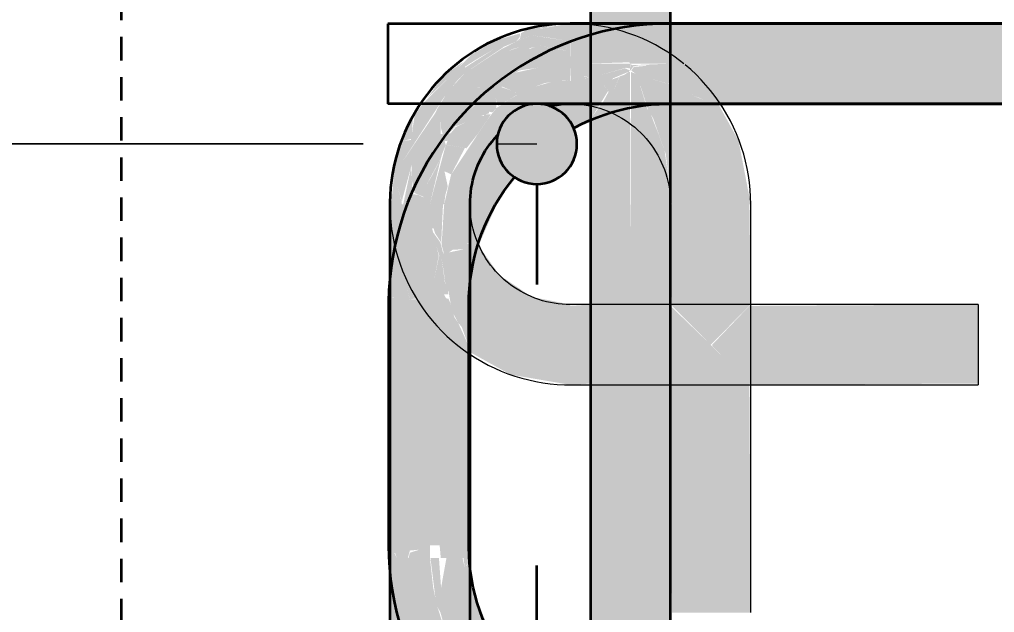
# Model space of a CAD drawing. Header units: millimetres. Extents: x 23200 to 49062, y -2858 to 35213.
# Drawn here: x 25254.7 to 25400.5, y 32817 to 32905.6 of the extents above; entities that cross this region are included whole.
import ezdxf

# ---------------------------------------------------------------- set-up
doc = ezdxf.new("R2010")
doc.units = ezdxf.units.MM
doc.linetypes.add('01 Штриховая _4 мм_', pattern=[6, 3.5, -2.5])
for name, color, linetype, lineweight in [('AA_Dim', 7, 'Continuous', 9), ('AA_Dim-20', 7, 'Continuous', 9), ('AA_Linii', 7, 'Continuous', 9), ('AF_Perekritie', 7, 'Continuous', 60), ('KR_Armatura', 7, 'Continuous', 20), ('KR_Armatura_Tonkie', 7, 'Continuous', 20)]:
    doc.layers.add(name, color=color, linetype=linetype, lineweight=lineweight)
doc.styles.add('ISOCPEUR_1', font='isocpeur.ttf', dxfattribs={"width": 0.9, "height": 50})
doc.dimstyles.new('00_Точн_3_знака__прозр__1', dxfattribs={"dimscale": 304.8, "dimtxt": 49.799059, "dimasz": 0.111549, "dimexe": 0.098425, "dimexo": 0.065617, "dimgap": 0.006562, "dimtad": 1, "dimdec": 3, "dimrnd": 0.001, "dimdsep": 46, "dimtxsty": 'ISOCPEUR_1', "dimblk1": 'OBLIQUE', "dimblk2": 'OBLIQUE', "dimsah": 1, "dimcen": 0.09, "dimdle": 0.098425, "dimazin": 0, "dimtfac": 1, "dimtdec": 4, "dimtix": 1, "dimtmove": 1, "dimatfit": 3, "dimfxl": 1, "dimtvp": 1, "dimtolj": 1, "dimtzin": 0, "dimlwd": 18, "dimlwe": 18, "dimarcsym": 2})

# ---------------------------------------------------------------- blocks, each defined once
blk = doc.blocks.new('350_Хомут прямоугольный верт _НесАрм_РабПлоск_ - 350_Хомут прямоугольный верт _НесАрм_РабПлоск_-3806730-Схема армирования стен входной группы на отм_ -1_700 в_о А_1-Б_1_5-7')
at = {"layer": 'KR_Armatura_Tonkie', "lineweight": 35}
h = blk.add_hatch(color=256, dxfattribs=at)
h.paths.add_polyline_path([(25313.06, 32878), (25316.06, 32878), (25317.71, 32884.9), (25316.52, 32882.54), (25315.23, 32880.32), (25315.09, 32879.03), (25314.32, 32879.4), (25313.5, 32879.49), (25313.42, 32880.62), (25313.22, 32883.38), (25312.07, 32878)])
h.paths.add_polyline_path([(25310.87, 32878), (25311.87, 32878), (25311.72, 32878.76), (25310.91, 32881.81), (25311.82, 32884.16), (25317.46, 32892.87), (25317.97, 32893.72), (25320.17, 32896.5), (25321.2, 32897.51), (25323.08, 32895.35), (25324.43, 32895.87), (25325.8, 32896.75), (25325.69, 32899), (25327.71, 32900.88), (25328.6, 32901.24), (25329.47, 32901.47), (25328.84, 32902.25), (25326.68, 32901.13), (25326.4, 32900.95), (25321.26, 32897.6), (25321.3, 32898.55), (25322.85, 32899.54), (25325.66, 32901.19), (25323.7, 32901.13), (25322.31, 32900.37), (25320.41, 32898.49), (25318.49, 32896.5), (25314.86, 32892.87), (25313.75, 32891.15), (25313.23, 32887.6), (25312.09, 32887.47), (25311.82, 32886.94), (25310.86, 32884.22), (25310.27, 32878)])
h.paths.add_polyline_path([(25318.59, 32887.45), (25318.88, 32888.5), (25319.94, 32889.74), (25317.74, 32890.26), (25317.74, 32889.3), (25318.26, 32887.45)])
h.paths.add_polyline_path([(25320.07, 32889.7), (25326.56, 32896.19), (25337.06, 32899), (25337.01, 32902.2), (25336.88, 32902.06), (25336.31, 32900.97), (25332.34, 32901.72), (25331.01, 32901.21), (25334.55, 32899.14), (25335.56, 32898.96), (25335.4, 32898.92), (25333.94, 32898.79), (25328.55, 32897.59), (25326.06, 32896.15), (25324.43, 32894.48), (25321.2, 32891.19), (25320.08, 32889.71)])
h.paths.add_polyline_path([(25328.97, 32902.31), (25331.42, 32903.23), (25334.04, 32902.86), (25337.06, 32902.33), (25337.06, 32905), (25334.04, 32904.51), (25333.14, 32904.28), (25331.78, 32904.36), (25330.88, 32904.26), (25329.7, 32903.57), (25329.53, 32902.75), (25328.99, 32902.33)])
h = blk.add_hatch(color=256, dxfattribs=at)
h.paths.add_polyline_path([(25337.06, 32851), (25337.06, 32863), (25331.32, 32864.14), (25326.44, 32867.42), (25323.2, 32872.02), (25321.96, 32872.18), (25321.55, 32872.01), (25321.23, 32871.28), (25318.88, 32870.78), (25318.19, 32870.54), (25317.99, 32870.87), (25317.62, 32872.3), (25316.4, 32873.98), (25316.41, 32873.73), (25317.5, 32870.18), (25317.78, 32870.09), (25318.17, 32867.66), (25318.37, 32866.08), (25318.86, 32864.86), (25319.37, 32862.02), (25320.29, 32860.26), (25320.82, 32859.66), (25321.86, 32856.8), (25322.06, 32855.88), (25328.14, 32852.52), (25334.12, 32851.5)])
h.paths.add_polyline_path([(25362.41, 32878), (25364.06, 32878), (25362.24, 32887.48), (25359.19, 32893), (25356.22, 32893.9), (25355.41, 32894.24), (25354.41, 32895.17), (25353.34, 32895.62), (25351.18, 32896.11), (25346.71, 32897.55), (25346.68, 32897.47), (25347.61, 32895.56), (25348.71, 32892.07), (25349.48, 32890.79), (25351.35, 32885.47), (25352.27, 32878), (25362.3, 32878)])
h.paths.add_polyline_path([(25311.87, 32878.29), (25311.95, 32878.81), (25313.32, 32883.86), (25313.35, 32881.61), (25313.76, 32879.67), (25315.13, 32879.1), (25315.41, 32880.62), (25317.71, 32884.9), (25317.91, 32885.56), (25318.43, 32886.85), (25317.96, 32888.5), (25317.65, 32888.5), (25317.68, 32890.27), (25320.08, 32889.71), (25322.38, 32892.42), (25323.45, 32893.52), (25326.56, 32896.56), (25329.53, 32898.01), (25331.81, 32898.34), (25335.4, 32898.92), (25335.51, 32899.09), (25335.26, 32899.23), (25334.94, 32899.14), (25330.86, 32901.3), (25332.58, 32901.68), (25336.32, 32901), (25336.88, 32902.06), (25337.06, 32902.23), (25336.94, 32902.36), (25331.42, 32903.23), (25328.84, 32902.25), (25329.47, 32901.47), (25327.71, 32900.88), (25327.14, 32900.6), (25325.65, 32898.96), (25325.8, 32896.75), (25323.45, 32895.45), (25323.08, 32895.35), (25321.2, 32897.51), (25318.72, 32894.78), (25317.21, 32892.34), (25316.86, 32891.62), (25311.65, 32883.91), (25310.91, 32881.77), (25311.87, 32878.33)])
h.paths.add_polyline_path([(25321.53, 32886.36), (25323.32, 32888.63), (25325.2, 32891.45), (25324.04, 32891.45), (25324.18, 32891.2), (25323.46, 32891.2), (25319.94, 32889.54), (25319.07, 32888.5), (25318.49, 32886.88), (25321.29, 32886.41)])
h.paths.add_polyline_path([(25312.09, 32887.47), (25313.32, 32887.78), (25313.5, 32890.79), (25312.74, 32889.71)])
h.paths.add_polyline_path([(25326.33, 32892.7), (25328.92, 32894.26), (25328.83, 32894.72), (25328.6, 32894.85), (25326.56, 32895.57), (25325.59, 32894.76), (25326.24, 32892.8)])
h.paths.add_polyline_path([(25315.68, 32893.87), (25317.74, 32895.82), (25319.99, 32897.98), (25321.04, 32899.27), (25317.97, 32897.09), (25316, 32894.31)])
h.paths.add_polyline_path([(25342.79, 32894.79), (25343.53, 32894.95), (25344.38, 32897.03), (25343.01, 32896.53), (25342.21, 32895.62), (25342.71, 32894.91)])
h.paths.add_polyline_path([(25332.11, 32895.7), (25333.26, 32896.1), (25333.02, 32896.29), (25332.44, 32896.18)])
h.paths.add_polyline_path([(25340.1, 32896.68), (25340.08, 32896.88), (25339.12, 32897.09), (25339.51, 32896.69)])
h.paths.add_polyline_path([(25321.26, 32897.6), (25327.16, 32901.55), (25328.97, 32902.31), (25329.51, 32903.03), (25329.54, 32903.53), (25325.35, 32902.33), (25323.7, 32901.13), (25325.64, 32901.18), (25321.29, 32898.4)])
h.paths.add_polyline_path([(25333.14, 32904.28), (25334.66, 32904.8), (25333.92, 32904.8), (25332.59, 32904.41)])
h = blk.add_hatch(color=256, dxfattribs=at)
h.paths.add_polyline_path([(25339.12, 32899), (25345.85, 32899.21), (25340.06, 32905), (25337.06, 32904.8), (25337.06, 32899)])
h.paths.add_polyline_path([(25346.06, 32899), (25403.06, 32899), (25403.06, 32905), (25351.86, 32904.8), (25346.06, 32899.21)])
h = blk.add_hatch(color=256, dxfattribs=at)
h.paths.add_polyline_path([(25318.19, 32878), (25318.37, 32879.39), (25318.73, 32880.65), (25318.24, 32882.93), (25319.25, 32882.45), (25321.29, 32886.41), (25318.44, 32886.87), (25316.06, 32878), (25318.02, 32878)])
h.paths.add_polyline_path([(25318.59, 32887.45), (25318.68, 32887.45), (25319.18, 32888.63), (25318.88, 32888.5)])
h.paths.add_polyline_path([(25320.07, 32889.69), (25324.4, 32891.45), (25324.91, 32891.58), (25324.91, 32891.83), (25325.41, 32891.72), (25326.02, 32892.39), (25326.02, 32893.42), (25325.61, 32894.78), (25326.87, 32895.58), (25328.9, 32894.69), (25328.7, 32894.18), (25330.26, 32894.69), (25332.11, 32895.7), (25332.44, 32896.18), (25332.85, 32896.08), (25333.26, 32896.1), (25335.94, 32896.56), (25337.06, 32896.38), (25337.06, 32899), (25326.56, 32896.19), (25320.07, 32889.7)])
h = blk.add_hatch(color=256, dxfattribs=at)
h.paths.add_polyline_path([(25346.06, 32899), (25337.06, 32899), (25337.18, 32896.37), (25338.09, 32896.31), (25339.41, 32896.69), (25339.12, 32897.16), (25340.08, 32896.88), (25345.48, 32898.42), (25345.85, 32898.79)])
h.paths.add_polyline_path([(25351.88, 32899), (25346.28, 32898.78), (25346.48, 32898.58), (25347.31, 32898.76), (25348.83, 32898.72)])
h.paths.add_polyline_path([(25359.45, 32893), (25403.06, 32893.2), (25403.06, 32899), (25351.88, 32899), (25351.93, 32895.89), (25354.54, 32895.05), (25355.41, 32894.24), (25358.3, 32893.2), (25359.19, 32893)])
h = blk.add_hatch(color=256, dxfattribs=at)
h.paths.add_polyline_path([(25316.06, 31769), (25316.06, 32878), (25310.06, 32878), (25310.27, 32864.07), (25310.88, 32864.18), (25311.19, 32865.2), (25312.65, 32865.25), (25313.08, 32863.77), (25314.33, 32863.99), (25314.51, 32863.31), (25314.33, 32826.31), (25313.06, 32825.9), (25312.88, 32825.14), (25312.76, 32825.14), (25312.69, 32825.14), (25311.87, 32825.14), (25311.8, 32825.14), (25311.11, 32825.14), (25310.68, 32825.98), (25310.68, 32825.93), (25310.27, 32825.93), (25310.06, 32823.38), (25310.27, 31774.8), (25315.95, 31769.11)])
h.paths.add_polyline_path([(25316.06, 31682), (25315.95, 31768.89), (25310.06, 31763), (25310.27, 31682), (25314.51, 31682)])
h = blk.add_hatch(color=256, dxfattribs=at)
h.paths.add_polyline_path([(25316.06, 31769), (25322.06, 31775), (25321.86, 32798.89), (25320.56, 32802.16), (25319.56, 32804.51), (25318.52, 32810.18), (25318.71, 32813.16), (25317.16, 32817.83), (25317.03, 32818.45), (25316.55, 32820.68), (25316.06, 32825.14), (25316.06, 31781.49)])
h.paths.add_polyline_path([(25317.48, 31682), (25322.06, 31682), (25321.86, 31763.2), (25316.06, 31769), (25316.06, 31682), (25317.47, 31682)])
h.paths.add_polyline_path([(25319.06, 32818.74), (25319.38, 32825.14), (25320.94, 32825.14), (25321.08, 32825.14), (25321.29, 32823.62), (25321.87, 32824.64), (25322.06, 32831.52), (25321.86, 32856.8), (25320.3, 32860.24), (25319.73, 32861.09), (25319.15, 32863.14), (25318.83, 32863.89), (25318.6, 32863.89), (25318.37, 32864.12), (25317.68, 32865.43), (25317.35, 32863), (25316.06, 32863), (25316.06, 32827), (25317.52, 32827), (25317.68, 32825.14), (25318.54, 32825.14), (25318.08, 32822.61), (25319.06, 32819.34)])
h.paths.add_polyline_path([(25316.06, 32863.68), (25316.52, 32865.82), (25317.38, 32870.3), (25316.39, 32874.39), (25316.62, 32874.4), (25316.76, 32873.88), (25316.87, 32873.6), (25317.75, 32872.29), (25318.02, 32878), (25316.06, 32878), (25316.06, 32869.9)])
h = blk.add_hatch(color=256, dxfattribs=at)
h.paths.add_polyline_path([(25358.06, 32816.97), (25364.06, 32816.97), (25363.86, 32851.2), (25358.06, 32857), (25352.06, 32851), (25352.27, 32816.97), (25356.51, 32816.97)])
h.paths.add_polyline_path([(25358.06, 32857), (25364.06, 32863), (25363.86, 32878), (25352.06, 32878), (25352.27, 32862.8), (25357.02, 32858.05)])
h = blk.add_hatch(color=256, dxfattribs=at)
h.paths.add_polyline_path([(25352.06, 32851), (25358.06, 32857), (25351.96, 32862.89), (25346.06, 32857), (25352.01, 32851.05)])
h.paths.add_polyline_path([(25337.06, 32851), (25340.27, 32851.2), (25346.06, 32857), (25340.06, 32863), (25337.06, 32862.8), (25337.06, 32851.2)])
h.paths.add_polyline_path([(25364.06, 32851), (25398.09, 32851.2), (25398.09, 32863), (25363.86, 32862.8), (25358.3, 32857), (25358.3, 32856.77), (25363.97, 32851.09)])
for p, q in [((25403.06, 32905), (25337.06, 32905)), ((25337.06, 32893), (25403.06, 32893)), ((25310.06, 32878), (25310.06, 31682)), ((25322.06, 31682), (25322.06, 32878))]:
    blk.add_line(p, q, dxfattribs=at)
at = {"layer": 'KR_Armatura_Tonkie', "lineweight": 9}
for p, q in [((25326.23, 32888.37), (25326.34, 32888.48)), ((25352.06, 32878), (25352.06, 32816.97)), ((25364.06, 32816.97), (25364.06, 32878)), ((25398.09, 32863), (25337.06, 32863)), ((25398.09, 32863), (25398.09, 32851)), ((25337.06, 32851), (25398.09, 32851))]:
    blk.add_line(p, q, dxfattribs=at)
at = {"layer": 'KR_Armatura_Tonkie', "lineweight": 35, "flags": 128}
for points in [[(25337.06, 32905), (25335.98, 32904.98), (25334.9, 32904.91), (25333.83, 32904.81), (25332.76, 32904.66), (25331.7, 32904.46), (25330.64, 32904.23), (25329.6, 32903.95), (25328.57, 32903.63), (25327.55, 32903.27), (25326.55, 32902.87), (25325.56, 32902.43), (25324.59, 32901.95), (25323.65, 32901.43), (25322.72, 32900.88), (25321.82, 32900.28), (25320.94, 32899.66), (25320.08, 32898.99), (25319.26, 32898.3), (25318.46, 32897.57), (25317.69, 32896.81), (25316.96, 32896.02), (25316.25, 32895.2), (25315.58, 32894.36), (25314.94, 32893.49), (25314.34, 32892.59), (25313.78, 32891.67), (25313.25, 32890.73), (25312.76, 32889.76), (25312.31, 32888.78), (25311.9, 32887.78), (25311.53, 32886.77), (25311.2, 32885.74), (25310.91, 32884.7), (25310.66, 32883.65), (25310.46, 32882.59), (25310.29, 32881.52), (25310.17, 32880.45), (25310.1, 32879.37), (25310.06, 32878.29), (25310.06, 32878)], [(25333.92, 32892.67), (25334.51, 32892.78), (25335.11, 32892.87), (25335.7, 32892.94), (25336.3, 32892.98), (25336.9, 32893), (25337.06, 32893)], [(25322.06, 32878), (25322.07, 32878.6), (25322.11, 32879.2), (25322.17, 32879.8), (25322.25, 32880.39), (25322.36, 32880.98), (25322.49, 32881.57), (25322.65, 32882.15), (25322.82, 32882.72), (25323.02, 32883.28), (25323.25, 32883.84), (25323.49, 32884.39), (25323.76, 32884.93), (25324.04, 32885.45), (25324.35, 32885.97), (25324.68, 32886.47), (25325.03, 32886.96), (25325.4, 32887.43), (25325.79, 32887.89), (25326.19, 32888.33)]]:
    blk.add_lwpolyline(points, dxfattribs=at)
at = {"layer": 'KR_Armatura_Tonkie', "lineweight": 9, "flags": 128}
for points in [[(25354.03, 32899), (25353.42, 32899.48), (25352.55, 32900.12), (25351.65, 32900.72), (25350.73, 32901.28), (25349.79, 32901.81), (25348.83, 32902.3), (25347.84, 32902.75), (25346.85, 32903.17), (25345.83, 32903.54), (25344.8, 32903.87), (25343.76, 32904.16), (25342.71, 32904.4), (25341.65, 32904.61), (25340.58, 32904.77), (25339.51, 32904.89), (25338.64, 32904.95)], [(25359.47, 32893.05), (25359.35, 32893.25), (25358.72, 32894.12), (25358.06, 32894.98), (25357.36, 32895.8), (25356.63, 32896.6), (25355.87, 32897.37), (25355.08, 32898.11), (25354.27, 32898.81)], [(25338.24, 32892.95), (25338.54, 32892.93), (25339.13, 32892.86), (25339.72, 32892.76), (25340.31, 32892.64), (25340.9, 32892.5), (25341.47, 32892.34), (25342.04, 32892.15), (25342.6, 32891.94), (25343.16, 32891.71), (25343.7, 32891.45), (25344.23, 32891.18), (25344.75, 32890.88), (25345.26, 32890.56), (25345.76, 32890.22), (25346.24, 32889.86), (25346.71, 32889.49), (25347.16, 32889.09), (25347.59, 32888.68), (25348.01, 32888.25), (25348.41, 32887.8), (25348.8, 32887.34), (25349.16, 32886.87), (25349.51, 32886.38), (25349.83, 32885.87), (25350.14, 32885.35), (25350.42, 32884.83), (25350.68, 32884.29), (25350.92, 32883.74), (25351.14, 32883.18), (25351.34, 32882.61), (25351.51, 32882.04), (25351.66, 32881.45), (25351.79, 32880.87), (25351.89, 32880.28), (25351.97, 32879.68), (25352.02, 32879.08), (25352.05, 32878.49), (25352.06, 32878)], [(25364.06, 32878), (25364.04, 32879.08), (25363.98, 32880.16), (25363.87, 32881.23), (25363.72, 32882.3), (25363.52, 32883.36), (25363.29, 32884.42), (25363.01, 32885.46), (25362.69, 32886.49), (25362.33, 32887.51), (25361.93, 32888.51), (25361.49, 32889.5), (25361.01, 32890.47), (25360.49, 32891.42), (25359.94, 32892.34), (25359.54, 32892.95)], [(25310.11, 32876.42), (25310.19, 32875.35), (25310.32, 32874.27), (25310.49, 32873.21), (25310.7, 32872.15), (25310.96, 32871.1), (25311.26, 32870.06), (25311.59, 32869.04), (25311.97, 32868.03), (25312.39, 32867.03), (25312.85, 32866.05), (25313.35, 32865.09), (25313.88, 32864.16), (25314.45, 32863.24), (25315.06, 32862.35), (25315.71, 32861.48), (25316.38, 32860.64), (25317.09, 32859.83), (25317.84, 32859.04), (25318.61, 32858.29), (25319.41, 32857.57), (25320.25, 32856.88), (25321.1, 32856.22), (25321.99, 32855.6)], [(25337.06, 32863), (25336.46, 32863.01), (25335.86, 32863.05), (25335.27, 32863.11), (25334.67, 32863.19), (25334.08, 32863.3), (25333.5, 32863.43), (25332.92, 32863.58), (25332.34, 32863.76), (25331.78, 32863.96), (25331.22, 32864.18), (25330.67, 32864.43), (25330.14, 32864.7), (25329.61, 32864.98), (25329.09, 32865.29), (25328.59, 32865.62), (25328.1, 32865.97), (25327.63, 32866.34), (25327.17, 32866.72), (25326.73, 32867.13), (25326.3, 32867.55), (25325.89, 32867.99), (25325.5, 32868.44), (25325.13, 32868.91), (25324.77, 32869.4), (25324.44, 32869.9), (25324.13, 32870.41), (25323.83, 32870.93), (25323.56, 32871.46), (25323.31, 32872.01), (25323.08, 32872.56), (25322.88, 32873.13), (25322.69, 32873.7), (25322.53, 32874.28), (25322.39, 32874.86), (25322.28, 32875.45), (25322.19, 32876.04), (25322.12, 32876.64), (25322.11, 32876.81)], [(25322.11, 32855.52), (25322.89, 32855.02), (25323.83, 32854.47), (25324.78, 32853.96), (25325.75, 32853.48), (25326.74, 32853.05), (25327.74, 32852.66), (25328.76, 32852.31), (25329.8, 32852), (25330.84, 32851.73), (25331.9, 32851.5), (25332.96, 32851.31), (25334.03, 32851.17), (25335.11, 32851.07), (25336.19, 32851.01), (25337.06, 32851)]]:
    blk.add_lwpolyline(points, dxfattribs=at)
blk = doc.blocks.new('350_Хомут прямоугольный верт _НесАрм_РабПлоск_ - 350_Хомут прямоугольный верт _НесАрм_РабПлоск_-V2-Схема армирования стен входной группы на отм_ -1_700 в_о А_1-Б_1_5-7')
at = {"layer": 'KR_Armatura_Tonkie', "lineweight": 9}
for p, q in [((25337.35, 32905), (25337.11, 32905)), ((25310.07, 32877.95), (25310.07, 32877.5)), ((25364.06, 32863), (25364.06, 32878)), ((25340.06, 32863), (25337.06, 32863)), ((25398.09, 32863), (25364.06, 32863)), ((25398.09, 32862.8), (25398.09, 32851.2)), ((25337.06, 32851), (25340.06, 32851)), ((25364.06, 32816.97), (25364.06, 32851)), ((25364.06, 32851), (25398.09, 32851))]:
    blk.add_line(p, q, dxfattribs=at)
at = {"layer": 'KR_Armatura_Tonkie', "lineweight": 35, "flags": 128}
blk.add_lwpolyline([(25337.06, 32905), (25335.98, 32904.98), (25334.9, 32904.91), (25333.83, 32904.81), (25332.76, 32904.66), (25331.7, 32904.46), (25330.64, 32904.23), (25329.6, 32903.95), (25328.57, 32903.63), (25327.55, 32903.27), (25326.55, 32902.87), (25325.56, 32902.43), (25324.59, 32901.95), (25323.65, 32901.43), (25322.72, 32900.88), (25321.82, 32900.28), (25320.94, 32899.66), (25320.08, 32898.99), (25319.26, 32898.3), (25318.46, 32897.57), (25317.69, 32896.81), (25316.96, 32896.02), (25316.25, 32895.2), (25315.58, 32894.36), (25314.94, 32893.49), (25314.34, 32892.59), (25313.78, 32891.67), (25313.25, 32890.73), (25312.76, 32889.76), (25312.31, 32888.78), (25311.9, 32887.78), (25311.53, 32886.77), (25311.2, 32885.74), (25310.91, 32884.7), (25310.66, 32883.65), (25310.46, 32882.59), (25310.29, 32881.52), (25310.17, 32880.45), (25310.1, 32879.37), (25310.06, 32878.29), (25310.06, 32878)], dxfattribs=at)
at = {"layer": 'KR_Armatura_Tonkie', "lineweight": 9, "flags": 128}
for points in [[(25364.06, 32878), (25364.04, 32879.08), (25363.98, 32880.16), (25363.87, 32881.23), (25363.72, 32882.3), (25363.52, 32883.36), (25363.29, 32884.42), (25363.01, 32885.46), (25362.69, 32886.49), (25362.33, 32887.51), (25361.93, 32888.51), (25361.49, 32889.5), (25361.01, 32890.47), (25360.49, 32891.42), (25359.94, 32892.34), (25359.51, 32893)], [(25322.06, 32855.55), (25322.89, 32855.02), (25323.83, 32854.47), (25324.78, 32853.96), (25325.75, 32853.48), (25326.74, 32853.05), (25327.74, 32852.66), (25328.76, 32852.31), (25329.8, 32852), (25330.84, 32851.73), (25331.9, 32851.5), (25332.96, 32851.31), (25334.03, 32851.17), (25335.11, 32851.07), (25336.19, 32851.01), (25337.06, 32851)]]:
    blk.add_lwpolyline(points, dxfattribs=at)
blk = doc.blocks.new('350_Хомут прямоугольный верт _НесАрм_РабПлоск_ - 350_Хомут прямоугольный верт _НесАрм_РабПлоск_-3847585-Схема армирования стен входной группы на отм_ -1_700 в_о А_1-Б_1_5-7')
at = {"layer": 'KR_Armatura_Tonkie', "lineweight": 35}
h = blk.add_hatch(color=256, dxfattribs=at)
h.paths.add_polyline_path([(25346.06, 32899), (25346.06, 34478), (25340.06, 34478), (25340.27, 32904.8), (25345.98, 32899.08)])
h.paths.add_polyline_path([(25345.99, 32898), (25346.06, 32898.01), (25345.98, 32898.92), (25345.41, 32898.35), (25345.98, 32898.32), (25345.98, 32898.01)])
h.paths.add_polyline_path([(25346.06, 32857), (25345.98, 32897.74), (25345.81, 32897.8), (25345.25, 32897.39), (25344.44, 32897.09), (25344.25, 32896.64), (25343.53, 32894.95), (25342.79, 32894.79), (25342.02, 32893.37), (25340.24, 32890.92), (25340.06, 32890.19), (25340.27, 32862.8), (25346.02, 32857.04)])
h.paths.add_polyline_path([(25346.06, 32812), (25346.02, 32856.96), (25340.06, 32851), (25340.27, 32812), (25344.51, 32812)])
h = blk.add_hatch(color=256, dxfattribs=at)
h.paths.add_polyline_path([(25346.06, 32899), (25352.06, 32905), (25351.86, 34456.8), (25350.3, 34460.24), (25349.73, 34461.09), (25349.15, 34463.14), (25348.47, 34465.69), (25348.17, 34466.33), (25347.38, 34470.3), (25346.38, 34474.39), (25346.52, 34474.51), (25346.76, 34473.88), (25346.87, 34473.6), (25347.62, 34472.29), (25349.07, 34471.95), (25349.58, 34472.79), (25349.47, 34478), (25346.06, 34478), (25346.06, 32903.03)])
h.paths.add_polyline_path([(25346.13, 32898.03), (25346.48, 32898.58), (25346.06, 32899), (25346.06, 32898.01)])
h.paths.add_polyline_path([(25346.06, 32857), (25352.06, 32863), (25351.83, 32881.4), (25351.18, 32885.93), (25350.25, 32888.53), (25348.99, 32891.69), (25348.57, 32892.27), (25347.45, 32895.96), (25346.68, 32897.57), (25346.14, 32897.77), (25346.06, 32871.87)])
h.paths.add_polyline_path([(25347.48, 32812), (25352.06, 32812), (25351.84, 32851.22), (25346.06, 32857), (25346.06, 32812), (25347.47, 32812)])
h.paths.add_polyline_path([(25351.7, 34474.71), (25351.86, 34475.02), (25351.86, 34478), (25349.62, 34477.89), (25350.85, 34475.42), (25351.26, 34474.76)])
for p, q in [((25340.06, 34478), (25340.06, 32812)), ((25352.06, 32812), (25352.06, 34478))]:
    blk.add_line(p, q, dxfattribs=at)
blk = doc.blocks.new('350_Стержень П торец СК-СГ _НесАрм_РабПлоск_ - 350_Стержень П торец СК-СГ _НесАрм_РабПлоск_-V5-Схема армирования стен входной группы на отм_ -1_700 в_о А_1-Б_1_5-7')
at = {"layer": 'KR_Armatura_Tonkie', "lineweight": 35}
h = blk.add_hatch(color=256, dxfattribs=at)
h.paths.add_polyline_path([(25992.24, 32893), (26079.88, 32893.2), (26079.88, 32905), (25510.04, 32904.8), (25504.25, 32899), (25510.25, 32893), (25991.13, 32893)])
h.paths.add_polyline_path([(25403.06, 32893.8), (25403.18, 32893.76), (25404.67, 32893.8)])
h.paths.add_polyline_path([(25492.24, 32893), (25498.45, 32893.2), (25504.25, 32899), (25498.25, 32905), (25351.88, 32904.8), (25351.93, 32895.89), (25354.54, 32895.05), (25355.41, 32894.24), (25358.3, 32893.2), (25359.45, 32893), (25403.06, 32893.2), (25403.06, 32896), (25405.3, 32895.68), (25407.71, 32896), (25407.86, 32896.19), (25403.06, 32897.59), (25403.06, 32899), (25404.58, 32898.8), (25406.68, 32898.52), (25410.81, 32897.45), (25414.55, 32896.96), (25421.56, 32894.57), (25422.36, 32894.46), (25425.37, 32893), (25490.69, 32893)])
h = blk.add_hatch(color=256, dxfattribs=at)
h.paths.add_polyline_path([(25313.81, 32863), (25314.51, 32863), (25314.32, 32863.99), (25313.92, 32863.77), (25313.06, 32863.77), (25312.65, 32865.25), (25311.19, 32865.2), (25310.68, 32864.07), (25310.27, 32864.07), (25310.06, 32864.39), (25310.08, 32863), (25313.28, 32863)])
h.paths.add_polyline_path([(25316.06, 32863), (25317.43, 32863), (25317.62, 32864.51), (25318.8, 32864.51), (25318.76, 32865.14), (25318.32, 32866.19), (25317.78, 32870.09), (25317.42, 32870.21), (25316.06, 32863.68)])
h.paths.add_polyline_path([(25318.47, 32870.43), (25318.47, 32870.49), (25319.47, 32871.19), (25321.23, 32871.28), (25321.7, 32872.2), (25323.4, 32871.97), (25326.27, 32878.48), (25328.91, 32881.92), (25327.31, 32883.43), (25326.87, 32884), (25326.25, 32885.58), (25326.12, 32887.45), (25326.27, 32888.55), (25326.95, 32890.11), (25327.82, 32891.24), (25329.53, 32892.39), (25330.51, 32892.8), (25332.06, 32893), (25333.61, 32892.8), (25335.37, 32891.96), (25336.55, 32890.92), (25337.86, 32889.39), (25340.06, 32890.3), (25340.49, 32891.31), (25342.71, 32894.91), (25342.18, 32895.65), (25343.51, 32896.84), (25345.83, 32897.81), (25345.99, 32898), (25345.25, 32898.31), (25341.32, 32897.23), (25337.86, 32896.33), (25335.26, 32896.56), (25331.98, 32895.63), (25329.01, 32894.26), (25327.89, 32893.64), (25325.98, 32892.34), (25324.66, 32890.64), (25319.22, 32882.4), (25318.18, 32877.89), (25317.81, 32871.87), (25318.19, 32870.54), (25318.47, 32870.49)])
h.paths.add_polyline_path([(25351.88, 32896), (25351.88, 32899), (25346.55, 32898.51), (25346.2, 32897.97), (25346.89, 32897.47), (25351.62, 32896)])
h.paths.add_polyline_path([(25351.88, 32895.9), (25351.88, 32896), (25351.65, 32895.94)])
blk.add_hatch(color=256, dxfattribs=at).paths.add_polyline_path([(25317.43, 32827), (25317.43, 32863), (25309.88, 32863), (25310.08, 32827), (25317.33, 32827)])
h = blk.add_hatch(color=256, dxfattribs=at)
h.paths.add_polyline_path([(25351.88, 32785), (25351.88, 32794.47), (25349.32, 32795.53), (25346.99, 32796.22), (25344.51, 32797.56), (25344.11, 32798.02), (25337.56, 32800.74), (25336.88, 32799.51), (25336.3, 32798.76), (25334.48, 32797.56), (25333.35, 32797.17), (25332.06, 32797), (25330.51, 32797.2), (25329.06, 32797.8), (25327.61, 32799.03), (25326.87, 32800), (25326.24, 32801.68), (25326.06, 32803), (25326.27, 32804.55), (25327.31, 32806.58), (25327.82, 32807.24), (25328.82, 32808.2), (25325.77, 32812.3), (25322.89, 32819.34), (25321.89, 32825.61), (25321.67, 32824.09), (25321.26, 32823.71), (25320.94, 32825.14), (25319.26, 32825.14), (25319.06, 32819.47), (25318.08, 32822.61), (25317.73, 32820.68), (25317.41, 32825.14), (25316.14, 32825.14), (25316.88, 32819.16), (25317.03, 32818.08), (25317.62, 32817.01), (25318.71, 32813.16), (25318.66, 32809.57), (25319.06, 32807.78), (25319.94, 32803.4), (25321.26, 32800.69), (25322.01, 32797.82), (25322.31, 32797.2), (25330.88, 32790.63), (25341.01, 32786.43), (25345.77, 32785.8)])
h.paths.add_polyline_path([(25311.82, 32824.86), (25311.82, 32825.14), (25312.76, 32825.14), (25313.06, 32826.23), (25314.51, 32826.37), (25314.33, 32827), (25309.88, 32827), (25310.24, 32825.61), (25310.27, 32825.93), (25310.87, 32825.85), (25311.11, 32825.14), (25311.8, 32825.14)])
for p, q in [((26079.88, 32905), (25351.88, 32905)), ((25351.88, 32893), (26079.88, 32893)), ((25309.88, 32863), (25309.88, 32827)), ((25321.88, 32827), (25321.88, 32863))]:
    blk.add_line(p, q, dxfattribs=at)
at = {"layer": 'KR_Armatura_Tonkie', "lineweight": 35, "flags": 128}
for points in [[(25351.88, 32905), (25350.2, 32904.97), (25348.52, 32904.87), (25346.85, 32904.7), (25345.19, 32904.46), (25343.53, 32904.16), (25341.9, 32903.8), (25340.27, 32903.36), (25338.67, 32902.87), (25337.08, 32902.31), (25335.52, 32901.68), (25333.99, 32901), (25332.48, 32900.25), (25331.01, 32899.45), (25329.57, 32898.58), (25328.16, 32897.66), (25326.8, 32896.69), (25325.47, 32895.66), (25324.18, 32894.58), (25322.94, 32893.44), (25321.75, 32892.26), (25320.6, 32891.03), (25319.51, 32889.76), (25318.46, 32888.44), (25317.47, 32887.09), (25316.54, 32885.69), (25315.66, 32884.26), (25314.84, 32882.8), (25314.07, 32881.3), (25313.37, 32879.77), (25312.73, 32878.22), (25312.16, 32876.64), (25311.64, 32875.04), (25311.19, 32873.42), (25310.81, 32871.79), (25310.49, 32870.14), (25310.24, 32868.48), (25310.05, 32866.81), (25309.93, 32865.13), (25309.88, 32863.45), (25309.88, 32863)], [(25337.74, 32889.46), (25338.81, 32890), (25339.9, 32890.5), (25341.01, 32890.96), (25342.13, 32891.37), (25343.28, 32891.74), (25344.43, 32892.06), (25345.6, 32892.34), (25346.78, 32892.56), (25347.97, 32892.74), (25349.16, 32892.88), (25350.36, 32892.96), (25351.55, 32893), (25351.88, 32893)], [(25321.88, 32863), (25321.9, 32864.2), (25321.97, 32865.4), (25322.09, 32866.59), (25322.26, 32867.78), (25322.48, 32868.96), (25322.74, 32870.13), (25323.05, 32871.29), (25323.4, 32872.44), (25323.8, 32873.57), (25324.25, 32874.68), (25324.74, 32875.78), (25325.27, 32876.85), (25325.84, 32877.91), (25326.46, 32878.94), (25327.12, 32879.94), (25327.82, 32880.92), (25328.55, 32881.86), (25328.76, 32882.11)], [(25309.88, 32827), (25309.91, 32825.32), (25310.01, 32823.64), (25310.18, 32821.97), (25310.42, 32820.31), (25310.72, 32818.66), (25311.08, 32817.02), (25311.51, 32815.39)], [(25328.72, 32807.93), (25328.01, 32808.83), (25327.3, 32809.79), (25326.63, 32810.79), (25326.01, 32811.81), (25325.42, 32812.86), (25324.88, 32813.93), (25324.37, 32815.02), (25323.92, 32816.13), (25323.51, 32817.26), (25323.14, 32818.4), (25322.82, 32819.55), (25322.54, 32820.72), (25322.32, 32821.9), (25322.14, 32823.09), (25322, 32824.28), (25321.92, 32825.48), (25321.88, 32826.68), (25321.88, 32827)]]:
    blk.add_lwpolyline(points, dxfattribs=at)
blk = doc.blocks.new('350_Стержень П торец СК-СГ _НесАрм_РабПлоск_ - 350_Стержень П торец СК-СГ _НесАрм_РабПлоск_-V6-Схема армирования стен входной группы на отм_ -1_700 в_о А_1-Б_1_5-7')
at = {"layer": 'KR_Armatura_Tonkie', "lineweight": 35}
blk.add_line((25309.88, 32863), (25309.88, 32827), dxfattribs=at)
at = {"layer": 'KR_Armatura_Tonkie', "lineweight": 35, "flags": 128}
for points in [[(25310.05, 32866.81), (25309.93, 32865.13), (25309.88, 32863.45), (25309.88, 32863)], [(25309.88, 32827), (25309.91, 32825.32), (25310.01, 32823.64), (25310.06, 32823.16)]]:
    blk.add_lwpolyline(points, dxfattribs=at)
blk = doc.blocks.new('265_Выпуск П одной длины _НесАрм_РабПлоск_ - В1 _d12_-V10-Схема армирования стен входной группы на отм_ -1_700 в_о А_1-Б_1_5-7')
at = {"layer": 'KR_Armatura_Tonkie', "lineweight": 35}
for points in [[(-12, 0), (-11.8, -1.55), (-11.2, -3), (-10.24, -4.24), (-9, -5.2), (-7.55, -5.8), (-6, -6), (-4.45, -5.8), (-3, -5.2), (-1.76, -4.24), (-0.8, -3), (-0.2, -1.55), (0, 0), (-0.2, 1.55), (-0.8, 3), (-1.76, 4.24), (-3, 5.2), (-4.45, 5.8), (-6, 6), (-7.55, 5.8), (-9, 5.2), (-10.56, 3.83), (-11.2, 3), (-11.8, 1.55)], [(72, 0), (72.2, -1.55), (72.8, -3), (73.76, -4.24), (75, -5.2), (76.45, -5.8), (78.45, -5.94), (79.55, -5.8), (81, -5.2), (82.24, -4.24), (83.2, -3), (83.8, -1.55), (84, 0), (83.8, 1.55), (83.2, 3), (82.24, 4.24), (81, 5.2), (79.55, 5.8), (78, 6), (76.45, 5.8), (75, 5.2), (73.44, 3.83), (72.8, 3), (72.2, 1.55)]]:
    blk.add_hatch(color=256, dxfattribs=at).paths.add_polyline_path(points)
at = {"layer": 'KR_Armatura'}
for centre in [(-6, 0), (78, 0)]:
    blk.add_circle(centre, 6, dxfattribs=at)
at = {"layer": 'KR_Armatura_Tonkie', "lineweight": 35}
for p, q in [((0, 0), (15, 0)), ((72, 0), (57, 0))]:
    blk.add_line(p, q, dxfattribs=at)
for centre, start, end in [((-6, 0), 360, 180), ((78, 0), 360, 180), ((-6, 0), 180, 360), ((78, 0), 180, 360)]:
    blk.add_arc(centre, 6, start, end, dxfattribs=at)
blk = doc.blocks.new('Перекрытия 3 - Перекрытия 1-3673652-Схема армирования стен входной группы на отм_ -1_700 в_о А_1-Б_1_5-7')
at = {"layer": 'AF_Perekritie', "linetype": '01 Штриховая _4 мм_', "lineweight": 35}
blk.add_line((25269.88, 32944.99), (25269.88, 32744.99), dxfattribs=at)
blk = doc.blocks.new('DIMBLOCK35-Схема армирования стен входной группы на отм_ -1_700 в_о А_1-Б_1_5-7')
at = {"layer": 'AA_Dim-20', "lineweight": 30}
for p, q in [((25087.67, 32887), (25070.67, 32904)), ((25087.67, 32887), (25104.67, 32870)), ((25087.67, 32803), (25070.67, 32820)), ((25087.67, 32803), (25104.67, 32786))]:
    blk.add_line(p, q, dxfattribs=at)
at = {"layer": 'AA_Dim-20', "lineweight": 18}
for p, q in [((25306.06, 32887), (25057.67, 32887)), ((25087.67, 32773), (25087.67, 32887)), ((25087.67, 32887), (25306.06, 32887)), ((25087.67, 32781.87), (25087.67, 32845)), ((25306.06, 32803), (25057.67, 32803)), ((25087.67, 32803), (25306.06, 32803)), ((25087.67, 32693.88), (25087.67, 32781.87))]:
    blk.add_line(p, q, dxfattribs=at)
at = {"layer": 'AA_Dim-20', "color": 0, "lineweight": 18, "insert": (25020.35, 32693.88), "char_height": 50, "width": 81.5938, "attachment_point": 1, "rotation": 90, "line_spacing_factor": 1.149209, "style": 'ISOCPEUR_1'}
blk.add_mtext('84', dxfattribs=at)
blk = doc.blocks.new('_Oblique')
at = {"color": 0, "linetype": 'ByBlock', "lineweight": -2}
blk.add_line((-0.5, -0.5), (0.5, 0.5), dxfattribs=at)
blk = doc.blocks.new('DIMBLOCK36-Схема армирования стен входной группы на отм_ -1_700 в_о А_1-Б_1_5-7')
at = {"layer": 'AA_Dim-20', "lineweight": 30}
for p, q in [((25087.67, 32945), (25070.67, 32962)), ((25087.67, 32945), (25104.67, 32928)), ((25087.67, 32887), (25070.67, 32904)), ((25087.67, 32887), (25104.67, 32870))]:
    blk.add_line(p, q, dxfattribs=at)
at = {"layer": 'AA_Dim-20', "lineweight": 18}
for p, q in [((25249.88, 32945), (25057.67, 32945)), ((25087.67, 32887), (25087.67, 32945)), ((25087.67, 32945), (25249.88, 32945)), ((24980.96, 32887.58), (25087.67, 32916)), ((24980.96, 32804.38), (24980.96, 32887.58)), ((25306.06, 32887), (25057.67, 32887)), ((25087.67, 32887), (25306.06, 32887))]:
    blk.add_line(p, q, dxfattribs=at)
at = {"layer": 'AA_Dim-20', "color": 0, "lineweight": 18, "insert": (24913.64, 32804.38), "char_height": 50, "width": 75.8478, "attachment_point": 1, "rotation": 90, "line_spacing_factor": 1.149209, "style": 'ISOCPEUR_1'}
blk.add_mtext('58', dxfattribs=at)

msp = doc.modelspace()

# ---------------------------------------------------------------- linework, layer by layer
at = {"layer": 'AA_Linii'}
msp.add_line((25326.0618, 32887), (25332.0618, 32887), dxfattribs=at)
at = {"layer": 'KR_Armatura_Tonkie', "lineweight": 35}
for p, q in [((25337.0621, 32904.982), (25309.7399, 32904.982)), ((25309.7399, 32904.982), (25309.7399, 32892.982)), ((27390.0837, 32904.982), (25309.7399, 32904.982)), ((25309.7399, 32904.982), (25309.7399, 32892.982)), ((25314.9408, 32892.982), (25309.7399, 32892.982)), ((27390.0804, 32892.982), (25309.7399, 32892.982))]:
    msp.add_line(p, q, dxfattribs=at)

# ---------------------------------------------------------------- block references
at = {"layer": 'AF_Perekritie', "linetype": '01 Штриховая _4 мм_', "lineweight": 20}
msp.add_blockref('Перекрытия 3 - Перекрытия 1-3673652-Схема армирования стен входной группы на отм_ -1_700 в_о А_1-Б_1_5-7', (0, 0.009), dxfattribs=at)
at = {"layer": 'KR_Armatura_Tonkie', "lineweight": 35}
for name in ['350_Хомут прямоугольный верт _НесАрм_РабПлоск_ - 350_Хомут прямоугольный верт _НесАрм_РабПлоск_-3847585-Схема армирования стен входной группы на отм_ -1_700 в_о А_1-Б_1_5-7', '350_Стержень П торец СК-СГ _НесАрм_РабПлоск_ - 350_Стержень П торец СК-СГ _НесАрм_РабПлоск_-V5-Схема армирования стен входной группы на отм_ -1_700 в_о А_1-Б_1_5-7', '350_Стержень П торец СК-СГ _НесАрм_РабПлоск_ - 350_Стержень П торец СК-СГ _НесАрм_РабПлоск_-V6-Схема армирования стен входной группы на отм_ -1_700 в_о А_1-Б_1_5-7', '350_Хомут прямоугольный верт _НесАрм_РабПлоск_ - 350_Хомут прямоугольный верт _НесАрм_РабПлоск_-3806730-Схема армирования стен входной группы на отм_ -1_700 в_о А_1-Б_1_5-7', '350_Хомут прямоугольный верт _НесАрм_РабПлоск_ - 350_Хомут прямоугольный верт _НесАрм_РабПлоск_-V2-Схема армирования стен входной группы на отм_ -1_700 в_о А_1-Б_1_5-7']:
    msp.add_blockref(name, (0, 0), dxfattribs=at)
at = {"layer": 'KR_Armatura_Tonkie', "lineweight": 35, "rotation": 89.9999999999999}
msp.add_blockref('265_Выпуск П одной длины _НесАрм_РабПлоск_ - В1 _d12_-V10-Схема армирования стен входной группы на отм_ -1_700 в_о А_1-Б_1_5-7', (25332.0618, 32809), dxfattribs=at)

# ---------------------------------------------------------------- dimensions: what is measured, and where the dimension line sits
at = {"layer": 'AA_Dim', "lineweight": 18}
for base, p1, p2, override, picture, middle in [((25087.6727, 32945), (25326.0618, 32887), (25269.8788, 32945), {"dimpost": '<>', "dimfxl": 80.749796}, 'DIMBLOCK36-Схема армирования стен входной группы на отм_ -1_700 в_о А_1-Б_1_5-7', (24946.9711, 32842.3002)), ((25087.6727, 32887), (25326.0618, 32803), (25326.0618, 32887), {"dimpost": '<>', "dimfxl": 84}, 'DIMBLOCK35-Схема армирования стен входной группы на отм_ -1_700 в_о А_1-Б_1_5-7', (25053.6832, 32734.6755))]:
    dim = msp.add_linear_dim(base=base, p1=p1, p2=p2, angle=90, dimstyle='00_Точн_3_знака__прозр__1', override=override, dxfattribs=at)
    dim.commit()
    dim.dimension.update_dxf_attribs({"geometry": picture, "text_midpoint": middle, "dimtype": 160, "text_rotation": 90})

doc.saveas('drawing.dxf')
